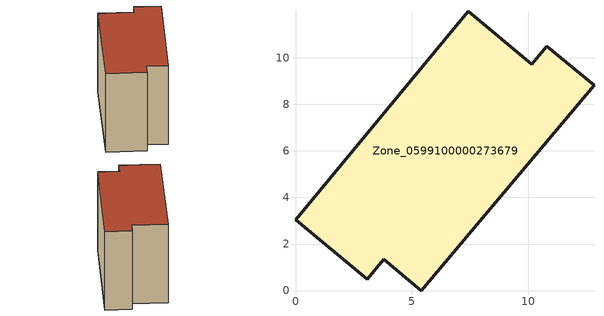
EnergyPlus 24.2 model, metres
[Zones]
Zone_0599100000273679
 floor ground (C_G): 10.15,9.73 10.79,10.5 12.82,8.83 5.41,0 3.79,1.35 3.08,0.49 0,3.04 7.41,11.99 z0
 wall outside (C_F): 7.41,11.99 0,3.04 3.08,0.49 3.79,1.35 5.41,0 12.82,8.83 10.79,10.5 10.15,9.73 7.41,11.99 z0:8.71
 roof outside (C_R): 10.15,9.73 7.41,11.99 0,3.04 3.08,0.49 3.79,1.35 5.41,0 12.82,8.83 10.79,10.5 z8.71
[BUILDING]
Pand.0599100000273679: North Axis=0; Terrain=City; Loads Convergence Tolerance Value=0.04; Temperature Convergence Tolerance Value=0.4; Solar Distribution=FullExterior; Maximum Number of Warmup Days=25; Minimum Number of Warmup Days=1
[Site:Location]
Rotterdam.The.Hague.AP_ZH_NLD Design_Conditions: Latitude=51.96; Longitude=4.45; Time Zone=1; Elevation=-4.5
[SITE:GROUNDTEMPERATURE:BUILDINGSURFACE]
18, 18, 18, 18, 18, 18, 18, 18, 18, 18, 18, 18
[MATERIAL] Thermal Absorptance=0.9; Solar Absorptance=0.7; Visible Absorptance=0.7
Name | Roughness | Thickness | Conductivity | Density | Specific Heat
G.TI.1946 | MediumSmooth | 0.15 | 1 | 540 | 1210
F.TI.1946 | Rough | 0.3 | 0.857143 | 1920 | 840
R.TI.1946 | MediumRough | 0.2 | 0.1 | 1500 | 1000
[CONSTRUCTION]
C_G: G.TI.1946
C_F: F.TI.1946
C_R: R.TI.1946
[ZONE]
Zone_0599100000273679: Type=1; Multiplier=1; Ceiling Height=Autocalculate; Volume=Autocalculate; Floor Area=autocalculate; Part of Total Floor Area=Yes
[ZONEINFILTRATION:DESIGNFLOWRATE]
Infil_Zone_0599100000273679: Zone or ZoneList or Space or SpaceList=Zone_0599100000273679; Schedule=AlwaysOn; Design Flow Rate Calculation Method=Flow/Area; Flow Rate per Floor Area=0.003; Constant Term Coefficient=1; Temperature Term Coefficient=0; Velocity Term Coefficient=0; Velocity Squared Term Coefficient=0
[HVACTEMPLATE:ZONE:IDEALLOADSAIRSYSTEM]
Zone_0599100000273679: Maximum Heating Supply Air Temperature=50; Minimum Cooling Supply Air Temperature=13; Maximum Heating Supply Air Humidity Ratio=0.0156; Minimum Cooling Supply Air Humidity Ratio=0.0077; Heating Limit=NoLimit; Cooling Limit=NoLimit; Dehumidification Control Type=ConstantSensibleHeatRatio; Cooling Sensible Heat Ratio=0.7; Dehumidification Setpoint=60; Humidification Control Type=None; Humidification Setpoint=30; Outdoor Air Method=None; Outdoor Air Flow Rate per Person=0.00944; Outdoor Air Flow Rate per Zone Floor Area=0; Outdoor Air Flow Rate per Zone=0; Demand Controlled Ventilation Type=None; Outdoor Air Economizer Type=NoEconomizer; Heat Recovery Type=None; Sensible Heat Recovery Effectiveness=0.7; Latent Heat Recovery Effectiveness=0.65
[ZONECONTROL:THERMOSTAT]
ThermostatControl_Zone_0599100000273679: Zone or ZoneList=Zone_0599100000273679; Control Type Schedule=DualSetpointControlType; Control 1=Thermostat_Zone_0599100000273679; Temperature Difference Between Cutout And Setpoint=0
[THERMOSTATSETPOINT:DUALSETPOINT]
Thermostat_Zone_0599100000273679: Heating Setpoint Temperature Schedule=HeatingSetpoint_Zone_0599100000273679; Cooling Setpoint Temperature Schedule=CoolingSetpoint_Zone_0599100000273679
[SCHEDULE:COMPACT]
HeatingSetpoint_Zone_0599100000273679: Through: 12/31, For: AllDays, Until: 24:00, 21
CoolingSetpoint_Zone_0599100000273679: Through: 12/31, For: AllDays, Until: 24:00, 24
DualSetpointControlType: Through: 12/31, For: AllDays, Until: 24:00, 4
AlwaysOn: Through: 12/31, For: AllDays, Until: 24:00, 1
